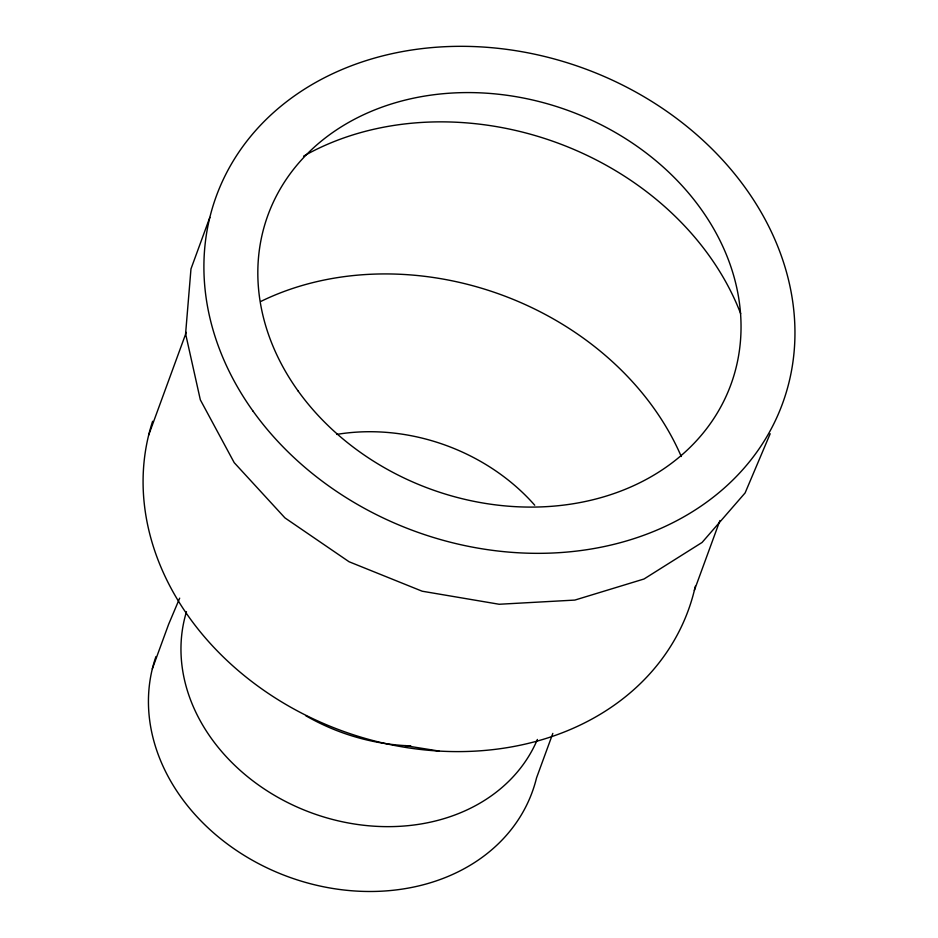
<?xml version="1.0" encoding="UTF-8"?>
<svg xmlns="http://www.w3.org/2000/svg" width="938" height="938" viewBox="0 0 938 938"><rect width="100%" height="100%" fill="white"/><g stroke="black" fill="none" stroke-linecap="round" stroke-linejoin="round"><path stroke-width="1.41" d="M209.819 217.417L190.977 268.913L185.595 333.74L200.333 399.834L234.207 462.657L284.953 517.905L349.077 561.756L422.159 591.21L499.168 604.26L574.83 600.086L644.031 578.992L702.093 542.445L745.112 492.919L770.18 433.743M148.661 435.115L186.263 332.369M152.331 668.829L168.606 624.356L179.686 598.151M552.822 733.41L536.536 777.895A199.97 163.4 20.1 0 1 298.05 880.149A199.97 163.4 20.1 0 1 155.966 656.553M694.343 590.412L719.915 520.543M405.005 745.616L439.019 751.057M537.392 739.449A186.885 152.706 20.1 0 1 312.026 813.058A186.885 152.706 20.1 0 1 186.486 611.705M410.762 745.874A186.885 152.706 20.1 0 1 305.682 715.671M336.742 434.411A186.885 152.706 20.1 0 1 534.73 505.207M695.328 586.215A284.062 232.12 20.1 0 1 360.098 736.893A284.062 232.12 20.1 0 1 152.624 421.279M260.893 301.403A284.062 232.12 20.1 0 1 681.269 456.501M303.607 156.142A284.062 232.12 20.1 0 1 740.68 313.691M298.202 391.111A246.495 201.424 20.1 0 0 715.858 415.335A246.495 201.424 20.1 0 0 484.231 93.05A246.495 201.424 20.1 0 0 298.202 391.111M253.061 411.161A301.508 246.377 20.1 0 0 763.966 441.411A301.508 246.377 20.1 0 0 481.253 46.923A301.508 246.377 20.1 0 0 253.061 411.161"/></g></svg>
